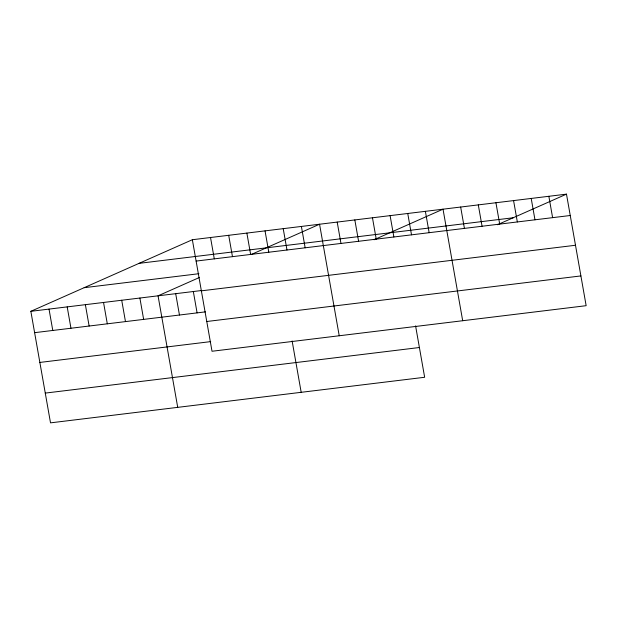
<?xml version="1.0" encoding="UTF-8"?>
<svg xmlns="http://www.w3.org/2000/svg" width="617" height="617" viewBox="0 0 617 617"><rect width="100%" height="100%" fill="white"/><g stroke="black" fill="none" stroke-linecap="round" stroke-linejoin="round"><path stroke-width="0.93" d="M415.58 325.869L424.65 377.272L50.517 422.853L30.85 311.315L192.35 239.728L566.483 194.147L586.15 305.685L212.017 351.258L192.35 239.728M199.507 277.449L158.052 295.821L177.719 407.359M251.443 254.42L319.56 224.226L339.227 335.764M374.033 239.766L443.021 209.186L462.688 320.724M497.495 224.727L566.483 194.147M139.056 263.351L513.19 217.77M196.121 261.084L570.247 215.503M84.143 287.692L198.913 273.709M30.85 311.315L201.682 290.507M201.366 290.838L575.499 245.257M34.614 332.671L205.446 311.863M206.772 321.503L580.906 275.922M39.866 362.434L210.698 341.617M45.272 393.098L419.398 347.518M548.845 196.291L552.608 217.647M531.206 198.443L534.97 219.799M513.568 200.594L517.339 221.943M495.929 202.738L499.701 224.094M478.298 204.89L482.062 226.246M460.66 207.034L464.424 228.39M425.383 211.338L429.147 232.694M407.744 213.482L411.508 234.838M390.106 215.634L393.87 236.99M372.467 217.786L376.239 239.134M354.829 219.93L358.6 241.286M337.198 222.081L340.962 243.437M301.389 226.439L305.153 247.795M283.211 228.652L286.982 250.008M292.119 340.916L301.181 392.319M265.04 230.874L268.804 252.222M246.869 233.087L250.633 254.435M228.699 235.301L232.462 256.649M210.528 237.514L214.292 258.862M193.329 291.525L197.093 312.881M175.691 293.669L179.454 315.025M139.882 298.034L143.645 319.39M121.711 300.248L125.475 321.604M103.54 302.461L107.304 323.817M85.37 304.675L89.133 326.031M67.191 306.888L70.963 328.244M49.021 309.102L52.784 330.457"/></g></svg>
